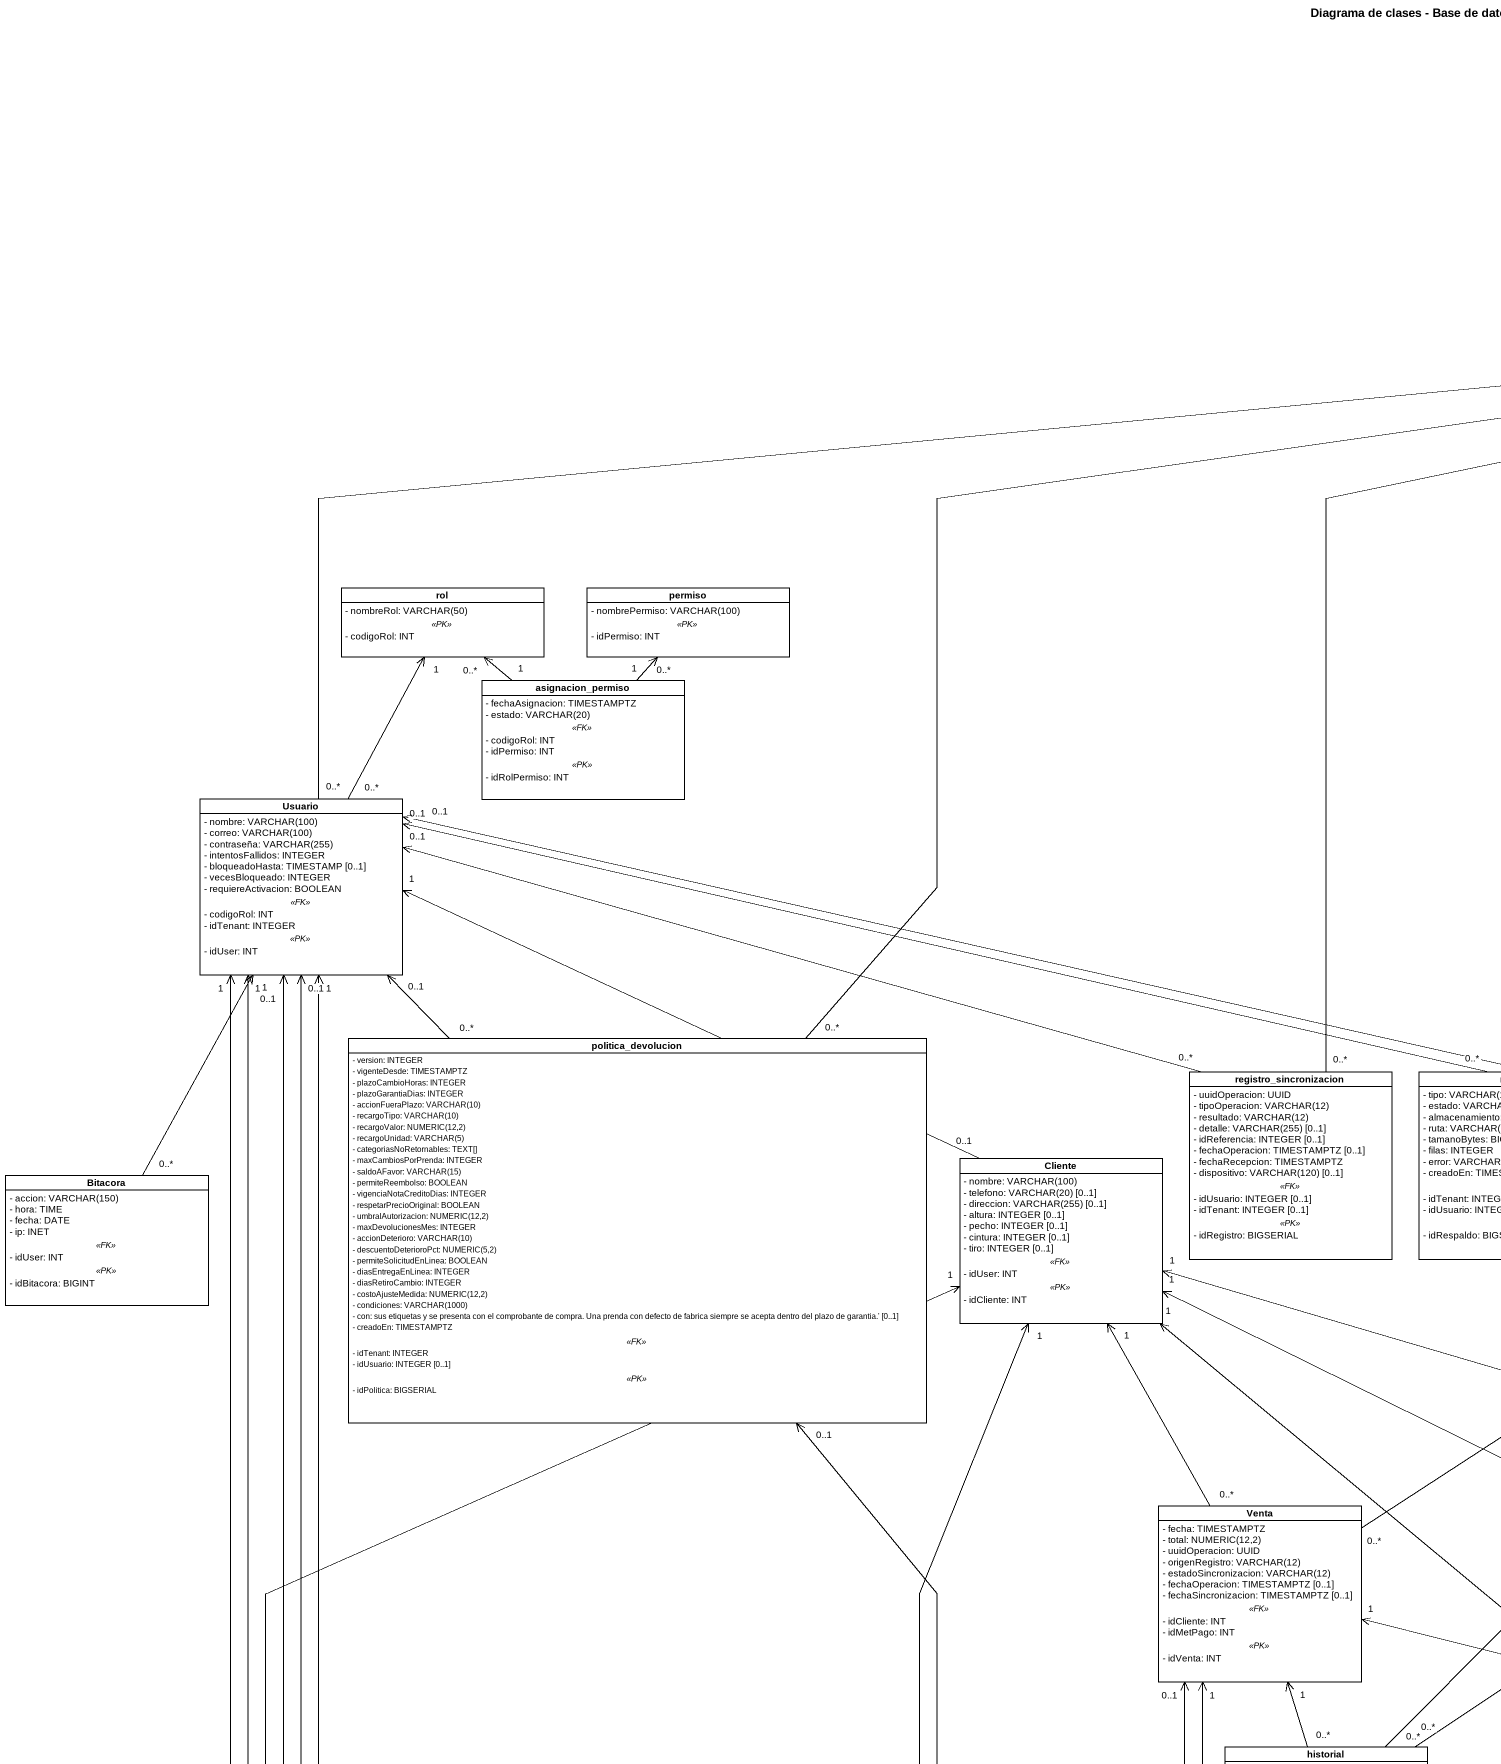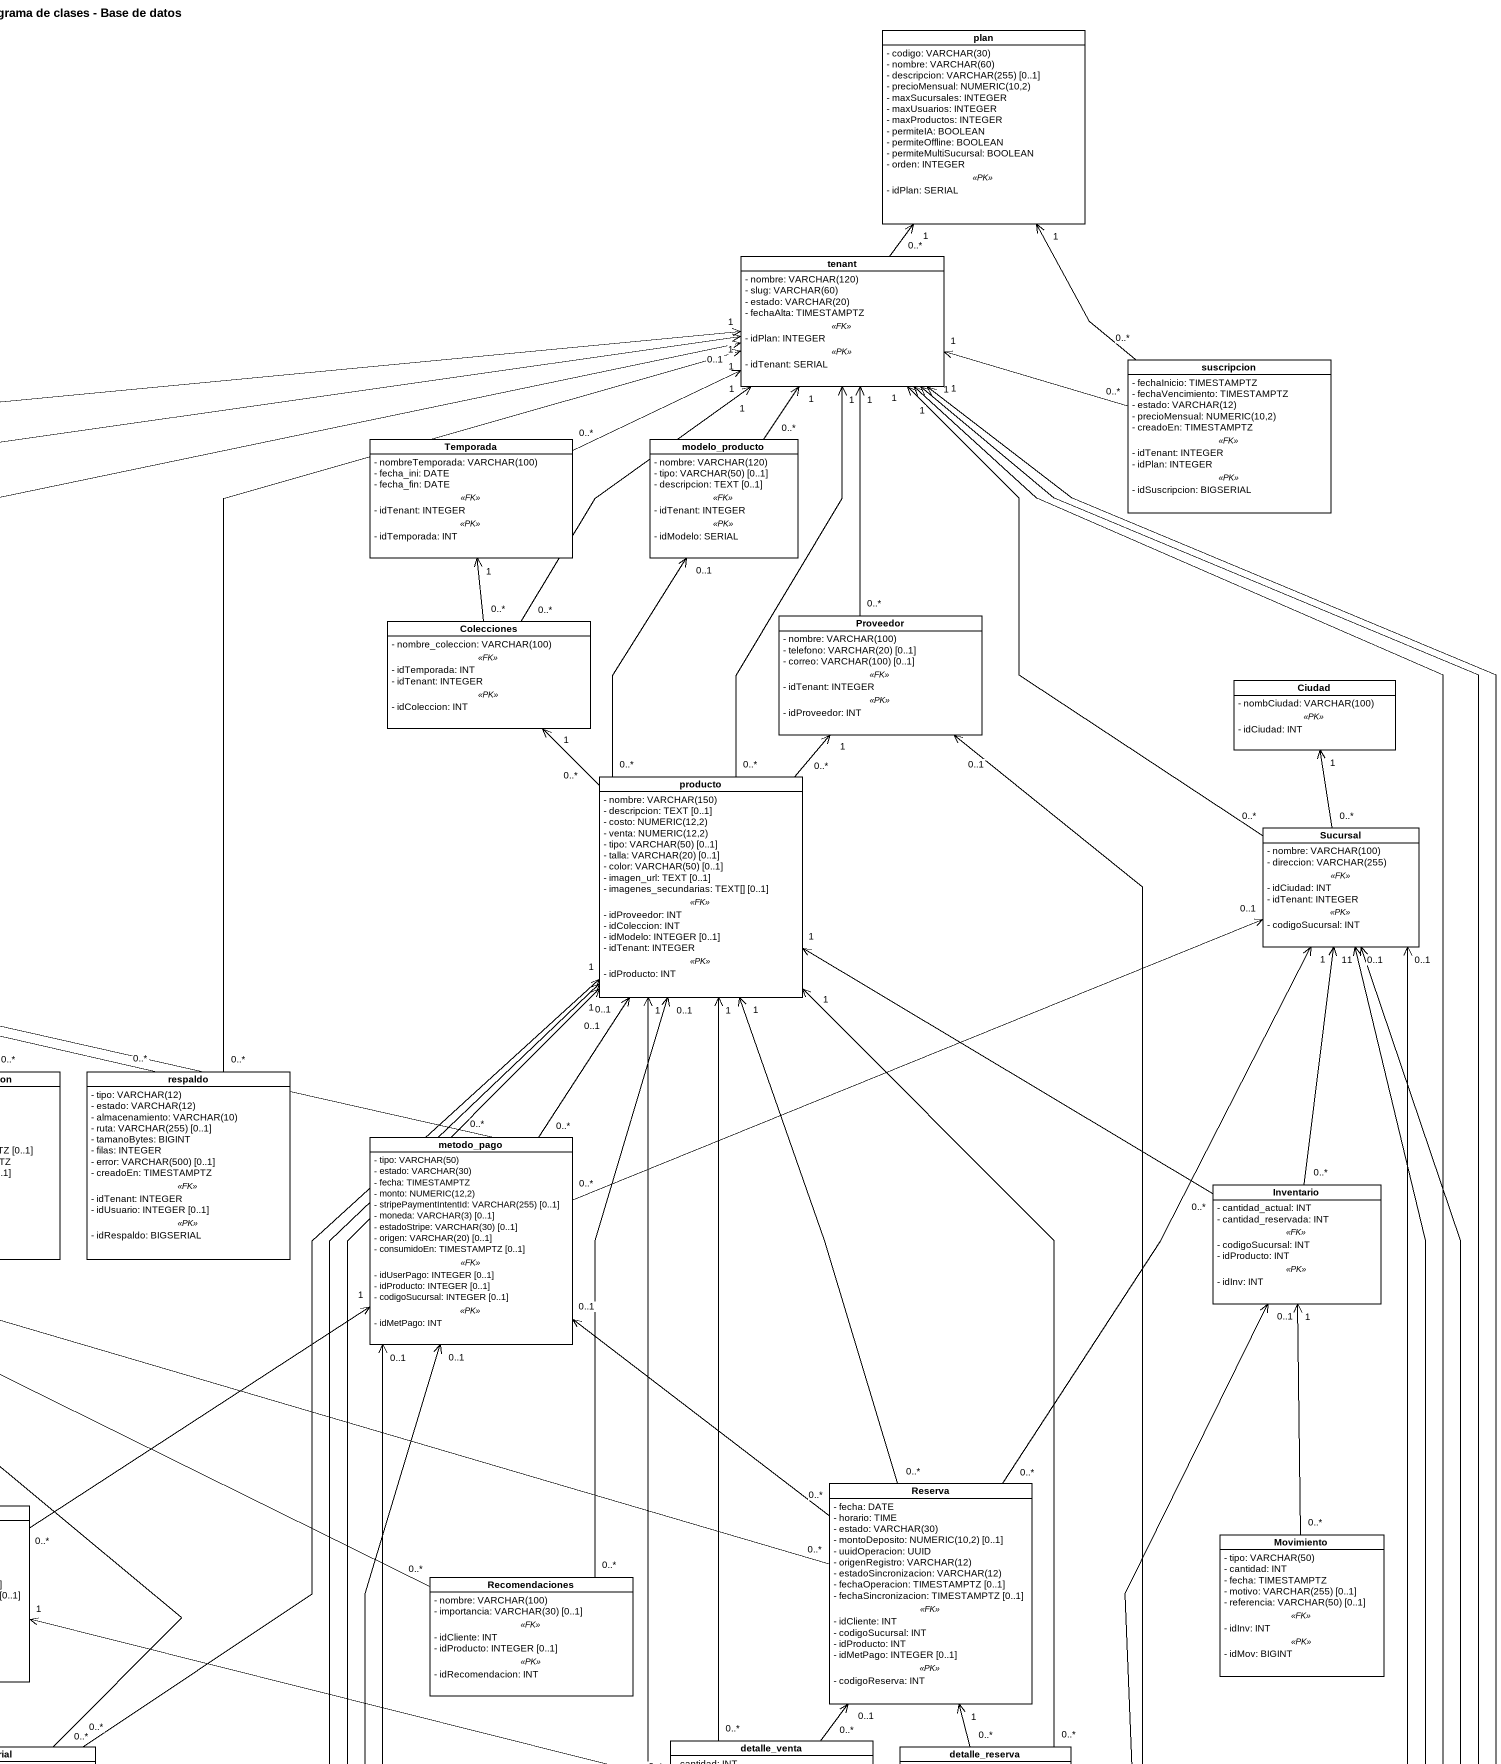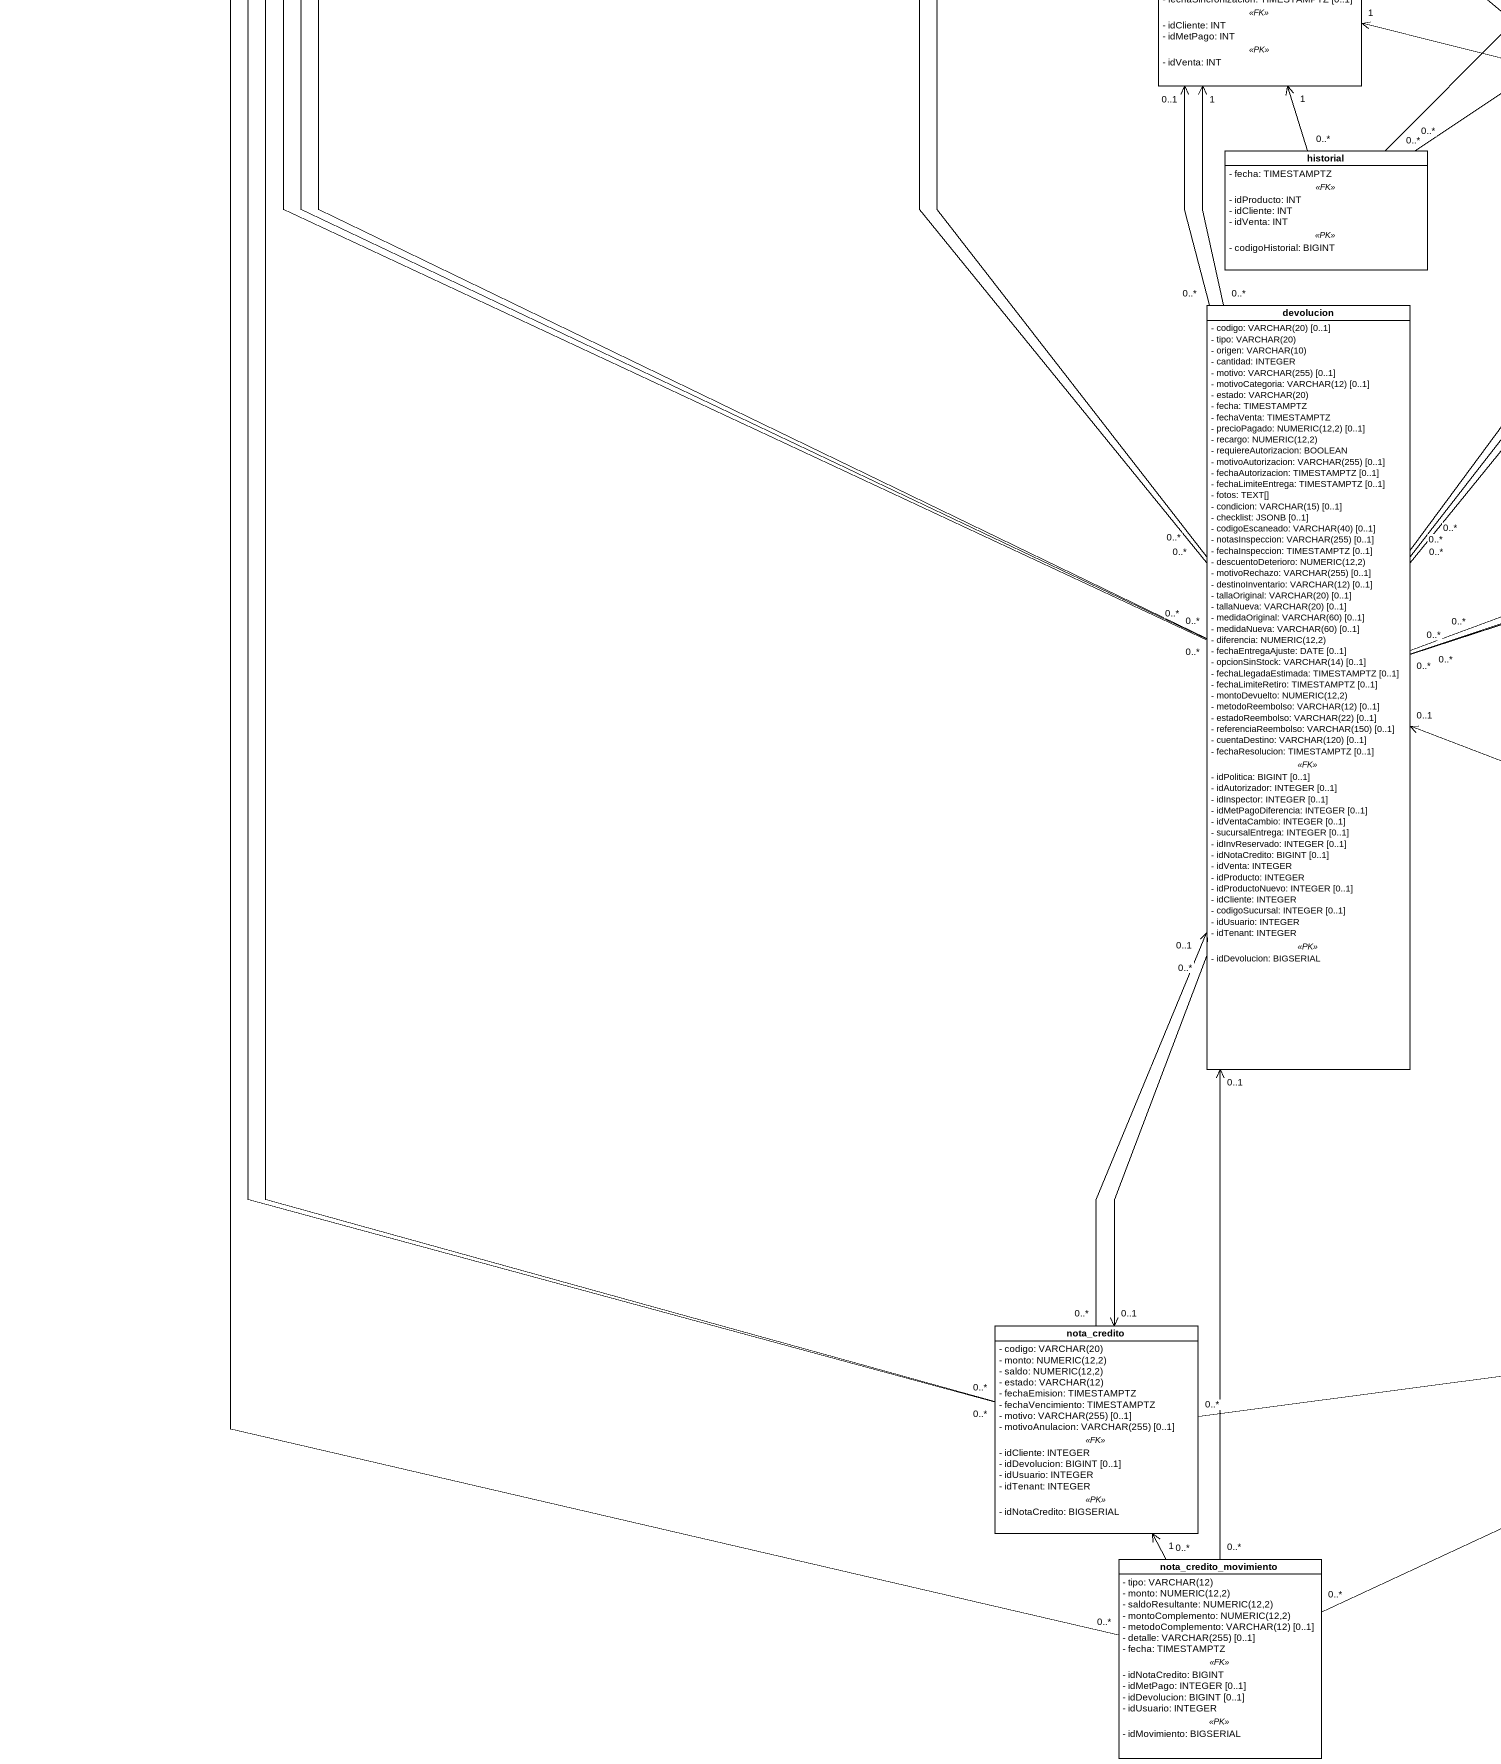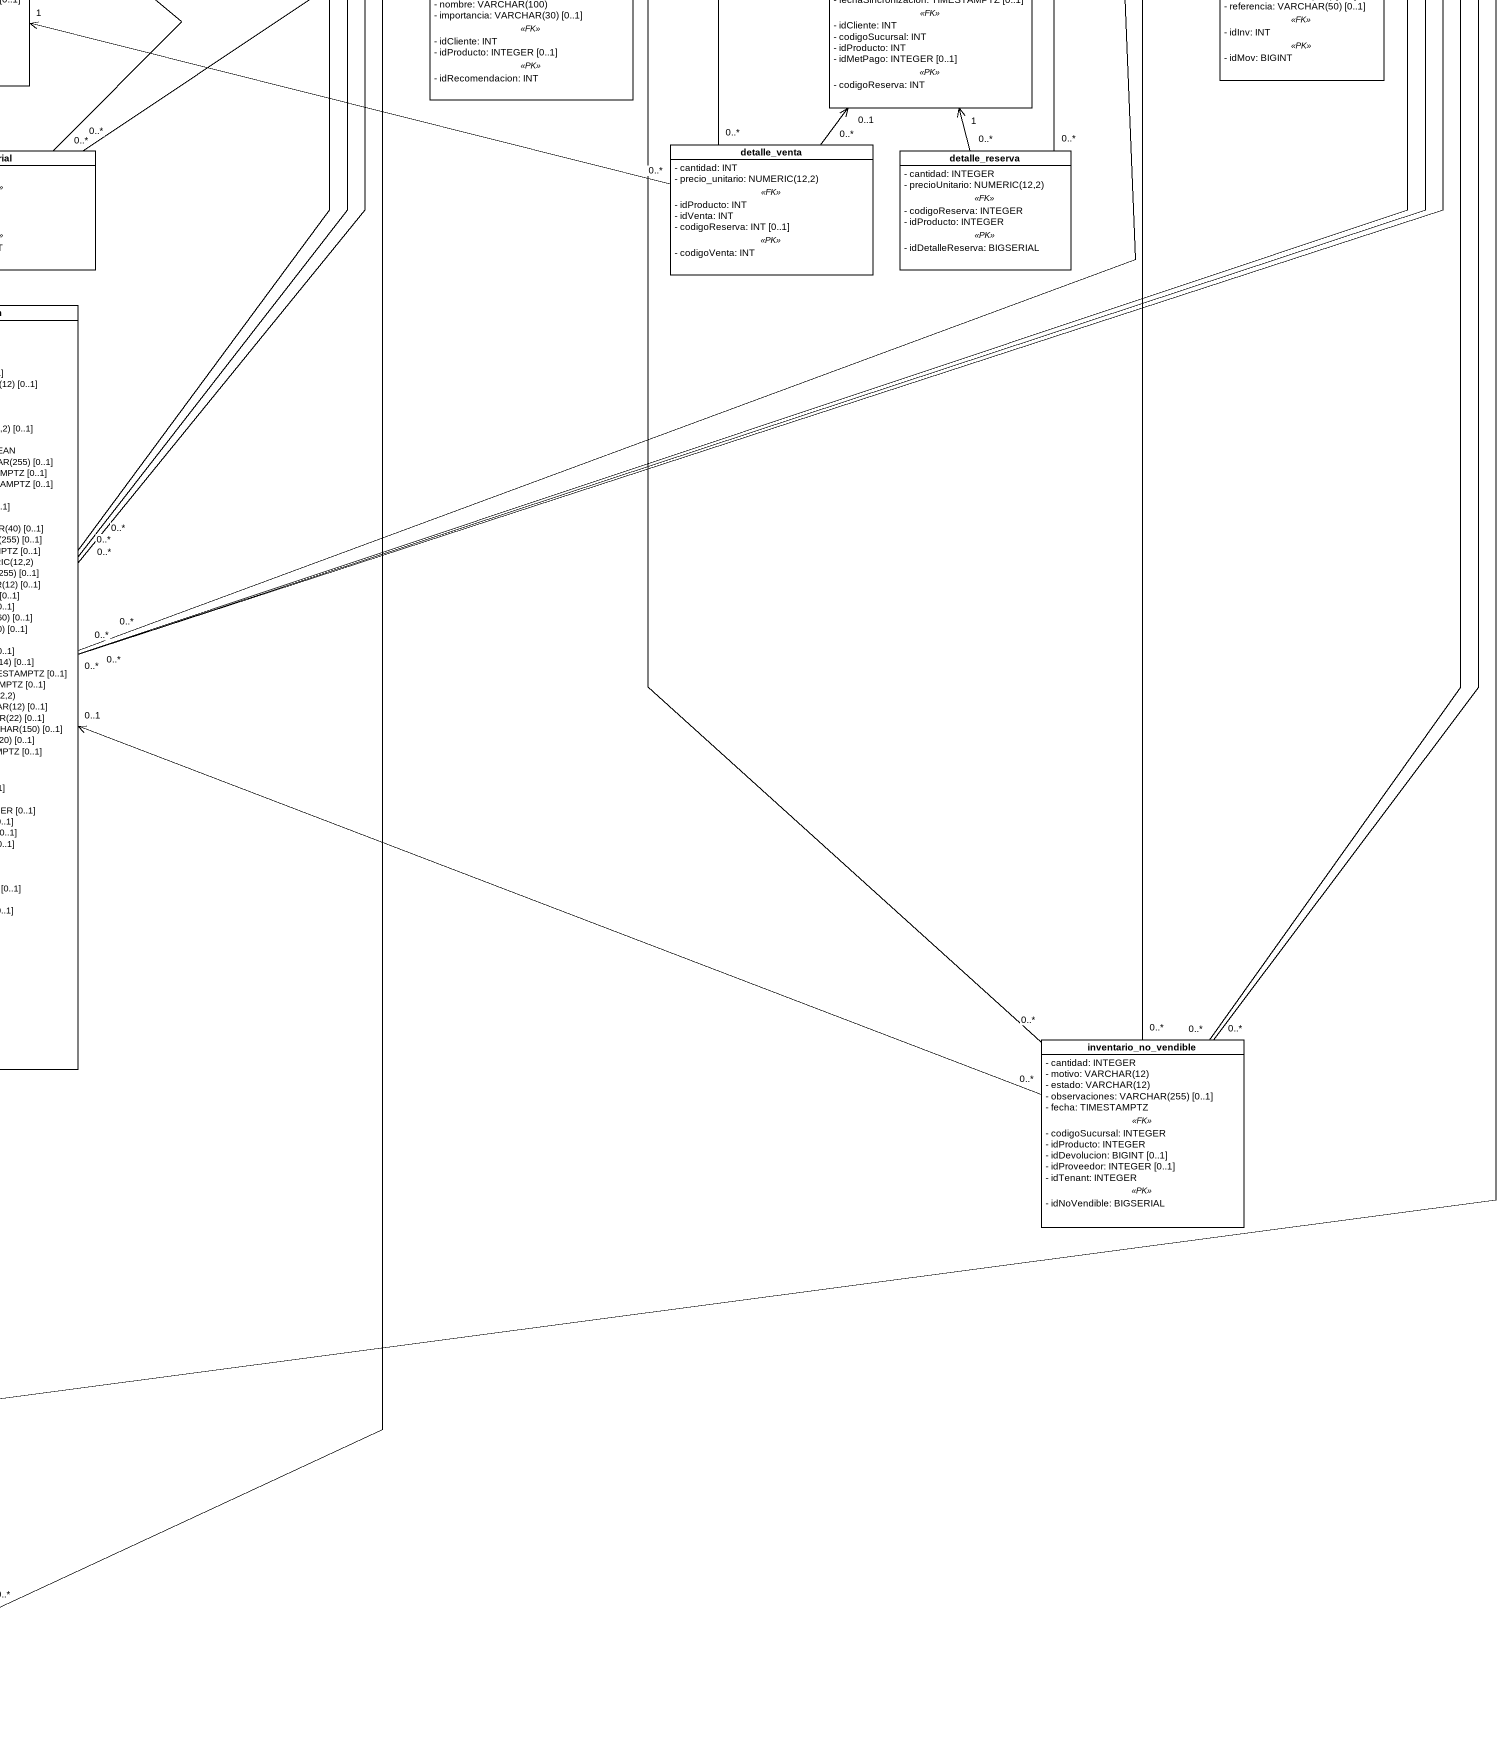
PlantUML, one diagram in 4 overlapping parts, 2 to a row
@startuml
title Diagrama de clases - Base de datos
hide circle
hide empty members
skinparam classAttributeIconSize 0
class plan {
  {field} - codigo: VARCHAR(30)
  {field} - nombre: VARCHAR(60)
  {field} - descripcion: VARCHAR(255) [0..1]
  {field} - precioMensual: NUMERIC(10,2)
  - maxSucursales: INTEGER
  - maxUsuarios: INTEGER
  - maxProductos: INTEGER
  - permiteIA: BOOLEAN
  - permiteOffline: BOOLEAN
  - permiteMultiSucursal: BOOLEAN
  - orden: INTEGER
  .. <<PK>> ..
  - idPlan: SERIAL
}
class tenant {
  {field} - nombre: VARCHAR(120)
  {field} - slug: VARCHAR(60)
  {field} - estado: VARCHAR(20)
  - fechaAlta: TIMESTAMPTZ
  .. <<FK>> ..
  - idPlan: INTEGER
  .. <<PK>> ..
  - idTenant: SERIAL
}
class suscripcion {
  - fechaInicio: TIMESTAMPTZ
  - fechaVencimiento: TIMESTAMPTZ
  {field} - estado: VARCHAR(12)
  {field} - precioMensual: NUMERIC(10,2)
  - creadoEn: TIMESTAMPTZ
  .. <<FK>> ..
  - idTenant: INTEGER
  - idPlan: INTEGER
  .. <<PK>> ..
  - idSuscripcion: BIGSERIAL
}
class Temporada {
  {field} - nombreTemporada: VARCHAR(100)
  - fecha_ini: DATE
  - fecha_fin: DATE
  .. <<FK>> ..
  - idTenant: INTEGER
  .. <<PK>> ..
  - idTemporada: INT
}
class modelo_producto {
  {field} - nombre: VARCHAR(120)
  {field} - tipo: VARCHAR(50) [0..1]
  - descripcion: TEXT [0..1]
  .. <<FK>> ..
  - idTenant: INTEGER
  .. <<PK>> ..
  - idModelo: SERIAL
}
class rol {
  {field} - nombreRol: VARCHAR(50)
  .. <<PK>> ..
  - codigoRol: INT
}
class permiso {
  {field} - nombrePermiso: VARCHAR(100)
  .. <<PK>> ..
  - idPermiso: INT
}
class Proveedor {
  {field} - nombre: VARCHAR(100)
  {field} - telefono: VARCHAR(20) [0..1]
  {field} - correo: VARCHAR(100) [0..1]
  .. <<FK>> ..
  - idTenant: INTEGER
  .. <<PK>> ..
  - idProveedor: INT
}
class Colecciones {
  {field} - nombre_coleccion: VARCHAR(100)
  .. <<FK>> ..
  - idTemporada: INT
  - idTenant: INTEGER
  .. <<PK>> ..
  - idColeccion: INT
}
class asignacion_permiso {
  - fechaAsignacion: TIMESTAMPTZ
  {field} - estado: VARCHAR(20)
  .. <<FK>> ..
  - codigoRol: INT
  - idPermiso: INT
  .. <<PK>> ..
  - idRolPermiso: INT
}
class Ciudad {
  {field} - nombCiudad: VARCHAR(100)
  .. <<PK>> ..
  - idCiudad: INT
}
class producto {
  {field} - nombre: VARCHAR(150)
  - descripcion: TEXT [0..1]
  {field} - costo: NUMERIC(12,2)
  {field} - venta: NUMERIC(12,2)
  {field} - tipo: VARCHAR(50) [0..1]
  {field} - talla: VARCHAR(20) [0..1]
  {field} - color: VARCHAR(50) [0..1]
  - imagen_url: TEXT [0..1]
  - imagenes_secundarias: TEXT[] [0..1]
  .. <<FK>> ..
  - idProveedor: INT
  - idColeccion: INT
  - idModelo: INTEGER [0..1]
  - idTenant: INTEGER
  .. <<PK>> ..
  - idProducto: INT
}
class Usuario {
  {field} - nombre: VARCHAR(100)
  {field} - correo: VARCHAR(100)
  {field} - contraseña: VARCHAR(255)
  - intentosFallidos: INTEGER
  - bloqueadoHasta: TIMESTAMP [0..1]
  - vecesBloqueado: INTEGER
  - requiereActivacion: BOOLEAN
  .. <<FK>> ..
  - codigoRol: INT
  - idTenant: INTEGER
  .. <<PK>> ..
  - idUser: INT
}
class Sucursal {
  {field} - nombre: VARCHAR(100)
  {field} - direccion: VARCHAR(255)
  .. <<FK>> ..
  - idCiudad: INT
  - idTenant: INTEGER
  .. <<PK>> ..
  - codigoSucursal: INT
}
class politica_devolucion {
  - version: INTEGER
  - vigenteDesde: TIMESTAMPTZ
  - plazoCambioHoras: INTEGER
  - plazoGarantiaDias: INTEGER
  {field} - accionFueraPlazo: VARCHAR(10)
  {field} - recargoTipo: VARCHAR(10)
  {field} - recargoValor: NUMERIC(12,2)
  {field} - recargoUnidad: VARCHAR(5)
  - categoriasNoRetornables: TEXT[]
  - maxCambiosPorPrenda: INTEGER
  {field} - saldoAFavor: VARCHAR(15)
  - permiteReembolso: BOOLEAN
  - vigenciaNotaCreditoDias: INTEGER
  - respetarPrecioOriginal: BOOLEAN
  {field} - umbralAutorizacion: NUMERIC(12,2)
  - maxDevolucionesMes: INTEGER
  {field} - accionDeterioro: VARCHAR(10)
  {field} - descuentoDeterioroPct: NUMERIC(5,2)
  - permiteSolicitudEnLinea: BOOLEAN
  - diasEntregaEnLinea: INTEGER
  - diasRetiroCambio: INTEGER
  {field} - costoAjusteMedida: NUMERIC(12,2)
  {field} - condiciones: VARCHAR(1000)
  - con: sus etiquetas y se presenta con el comprobante de compra. Una prenda con defecto de fabrica siempre se acepta dentro del plazo de garantia.' [0..1]
  - creadoEn: TIMESTAMPTZ
  .. <<FK>> ..
  - idTenant: INTEGER
  - idUsuario: INTEGER [0..1]
  .. <<PK>> ..
  - idPolitica: BIGSERIAL
}
class registro_sincronizacion {
  - uuidOperacion: UUID
  {field} - tipoOperacion: VARCHAR(12)
  {field} - resultado: VARCHAR(12)
  {field} - detalle: VARCHAR(255) [0..1]
  - idReferencia: INTEGER [0..1]
  - fechaOperacion: TIMESTAMPTZ [0..1]
  - fechaRecepcion: TIMESTAMPTZ
  {field} - dispositivo: VARCHAR(120) [0..1]
  .. <<FK>> ..
  - idUsuario: INTEGER [0..1]
  - idTenant: INTEGER [0..1]
  .. <<PK>> ..
  - idRegistro: BIGSERIAL
}
class respaldo {
  {field} - tipo: VARCHAR(12)
  {field} - estado: VARCHAR(12)
  {field} - almacenamiento: VARCHAR(10)
  {field} - ruta: VARCHAR(255) [0..1]
  - tamanoBytes: BIGINT
  - filas: INTEGER
  {field} - error: VARCHAR(500) [0..1]
  - creadoEn: TIMESTAMPTZ
  .. <<FK>> ..
  - idTenant: INTEGER
  - idUsuario: INTEGER [0..1]
  .. <<PK>> ..
  - idRespaldo: BIGSERIAL
}
class Bitacora {
  {field} - accion: VARCHAR(150)
  - hora: TIME
  - fecha: DATE
  - ip: INET
  .. <<FK>> ..
  - idUser: INT
  .. <<PK>> ..
  - idBitacora: BIGINT
}
class Cliente {
  {field} - nombre: VARCHAR(100)
  {field} - telefono: VARCHAR(20) [0..1]
  {field} - direccion: VARCHAR(255) [0..1]
  - altura: INTEGER [0..1]
  - pecho: INTEGER [0..1]
  - cintura: INTEGER [0..1]
  - tiro: INTEGER [0..1]
  .. <<FK>> ..
  - idUser: INT
  .. <<PK>> ..
  - idCliente: INT
}
class metodo_pago {
  {field} - tipo: VARCHAR(50)
  {field} - estado: VARCHAR(30)
  - fecha: TIMESTAMPTZ
  {field} - monto: NUMERIC(12,2)
  {field} - stripePaymentIntentId: VARCHAR(255) [0..1]
  {field} - moneda: VARCHAR(3) [0..1]
  {field} - estadoStripe: VARCHAR(30) [0..1]
  {field} - origen: VARCHAR(20) [0..1]
  - consumidoEn: TIMESTAMPTZ [0..1]
  .. <<FK>> ..
  - idUserPago: INTEGER [0..1]
  - idProducto: INTEGER [0..1]
  - codigoSucursal: INTEGER [0..1]
  .. <<PK>> ..
  - idMetPago: INT
}
class Inventario {
  - cantidad_actual: INT
  - cantidad_reservada: INT
  .. <<FK>> ..
  - codigoSucursal: INT
  - idProducto: INT
  .. <<PK>> ..
  - idInv: INT
}
class Reserva {
  - fecha: DATE
  - horario: TIME
  {field} - estado: VARCHAR(30)
  {field} - montoDeposito: NUMERIC(10,2) [0..1]
  - uuidOperacion: UUID
  {field} - origenRegistro: VARCHAR(12)
  {field} - estadoSincronizacion: VARCHAR(12)
  - fechaOperacion: TIMESTAMPTZ [0..1]
  - fechaSincronizacion: TIMESTAMPTZ [0..1]
  .. <<FK>> ..
  - idCliente: INT
  - codigoSucursal: INT
  - idProducto: INT
  - idMetPago: INTEGER [0..1]
  .. <<PK>> ..
  - codigoReserva: INT
}
class Venta {
  - fecha: TIMESTAMPTZ
  {field} - total: NUMERIC(12,2)
  - uuidOperacion: UUID
  {field} - origenRegistro: VARCHAR(12)
  {field} - estadoSincronizacion: VARCHAR(12)
  - fechaOperacion: TIMESTAMPTZ [0..1]
  - fechaSincronizacion: TIMESTAMPTZ [0..1]
  .. <<FK>> ..
  - idCliente: INT
  - idMetPago: INT
  .. <<PK>> ..
  - idVenta: INT
}
class Movimiento {
  {field} - tipo: VARCHAR(50)
  - cantidad: INT
  - fecha: TIMESTAMPTZ
  {field} - motivo: VARCHAR(255) [0..1]
  {field} - referencia: VARCHAR(50) [0..1]
  .. <<FK>> ..
  - idInv: INT
  .. <<PK>> ..
  - idMov: BIGINT
}
class Recomendaciones {
  {field} - nombre: VARCHAR(100)
  {field} - importancia: VARCHAR(30) [0..1]
  .. <<FK>> ..
  - idCliente: INT
  - idProducto: INTEGER [0..1]
  .. <<PK>> ..
  - idRecomendacion: INT
}
class historial {
  - fecha: TIMESTAMPTZ
  .. <<FK>> ..
  - idProducto: INT
  - idCliente: INT
  - idVenta: INT
  .. <<PK>> ..
  - codigoHistorial: BIGINT
}
class detalle_venta {
  - cantidad: INT
  {field} - precio_unitario: NUMERIC(12,2)
  .. <<FK>> ..
  - idProducto: INT
  - idVenta: INT
  - codigoReserva: INT [0..1]
  .. <<PK>> ..
  - codigoVenta: INT
}
class detalle_reserva {
  - cantidad: INTEGER
  {field} - precioUnitario: NUMERIC(12,2)
  .. <<FK>> ..
  - codigoReserva: INTEGER
  - idProducto: INTEGER
  .. <<PK>> ..
  - idDetalleReserva: BIGSERIAL
}
class devolucion {
  {field} - codigo: VARCHAR(20) [0..1]
  {field} - tipo: VARCHAR(20)
  {field} - origen: VARCHAR(10)
  - cantidad: INTEGER
  {field} - motivo: VARCHAR(255) [0..1]
  {field} - motivoCategoria: VARCHAR(12) [0..1]
  {field} - estado: VARCHAR(20)
  - fecha: TIMESTAMPTZ
  - fechaVenta: TIMESTAMPTZ
  {field} - precioPagado: NUMERIC(12,2) [0..1]
  {field} - recargo: NUMERIC(12,2)
  - requiereAutorizacion: BOOLEAN
  {field} - motivoAutorizacion: VARCHAR(255) [0..1]
  - fechaAutorizacion: TIMESTAMPTZ [0..1]
  - fechaLimiteEntrega: TIMESTAMPTZ [0..1]
  - fotos: TEXT[]
  {field} - condicion: VARCHAR(15) [0..1]
  - checklist: JSONB [0..1]
  {field} - codigoEscaneado: VARCHAR(40) [0..1]
  {field} - notasInspeccion: VARCHAR(255) [0..1]
  - fechaInspeccion: TIMESTAMPTZ [0..1]
  {field} - descuentoDeterioro: NUMERIC(12,2)
  {field} - motivoRechazo: VARCHAR(255) [0..1]
  {field} - destinoInventario: VARCHAR(12) [0..1]
  {field} - tallaOriginal: VARCHAR(20) [0..1]
  {field} - tallaNueva: VARCHAR(20) [0..1]
  {field} - medidaOriginal: VARCHAR(60) [0..1]
  {field} - medidaNueva: VARCHAR(60) [0..1]
  {field} - diferencia: NUMERIC(12,2)
  - fechaEntregaAjuste: DATE [0..1]
  {field} - opcionSinStock: VARCHAR(14) [0..1]
  - fechaLlegadaEstimada: TIMESTAMPTZ [0..1]
  - fechaLimiteRetiro: TIMESTAMPTZ [0..1]
  {field} - montoDevuelto: NUMERIC(12,2)
  {field} - metodoReembolso: VARCHAR(12) [0..1]
  {field} - estadoReembolso: VARCHAR(22) [0..1]
  {field} - referenciaReembolso: VARCHAR(150) [0..1]
  {field} - cuentaDestino: VARCHAR(120) [0..1]
  - fechaResolucion: TIMESTAMPTZ [0..1]
  .. <<FK>> ..
  - idPolitica: BIGINT [0..1]
  - idAutorizador: INTEGER [0..1]
  - idInspector: INTEGER [0..1]
  - idMetPagoDiferencia: INTEGER [0..1]
  - idVentaCambio: INTEGER [0..1]
  - sucursalEntrega: INTEGER [0..1]
  - idInvReservado: INTEGER [0..1]
  - idNotaCredito: BIGINT [0..1]
  - idVenta: INTEGER
  - idProducto: INTEGER
  - idProductoNuevo: INTEGER [0..1]
  - idCliente: INTEGER
  - codigoSucursal: INTEGER [0..1]
  - idUsuario: INTEGER
  - idTenant: INTEGER
  .. <<PK>> ..
  - idDevolucion: BIGSERIAL
}
class inventario_no_vendible {
  - cantidad: INTEGER
  {field} - motivo: VARCHAR(12)
  {field} - estado: VARCHAR(12)
  {field} - observaciones: VARCHAR(255) [0..1]
  - fecha: TIMESTAMPTZ
  .. <<FK>> ..
  - codigoSucursal: INTEGER
  - idProducto: INTEGER
  - idDevolucion: BIGINT [0..1]
  - idProveedor: INTEGER [0..1]
  - idTenant: INTEGER
  .. <<PK>> ..
  - idNoVendible: BIGSERIAL
}
class nota_credito {
  {field} - codigo: VARCHAR(20)
  {field} - monto: NUMERIC(12,2)
  {field} - saldo: NUMERIC(12,2)
  {field} - estado: VARCHAR(12)
  - fechaEmision: TIMESTAMPTZ
  - fechaVencimiento: TIMESTAMPTZ
  {field} - motivo: VARCHAR(255) [0..1]
  {field} - motivoAnulacion: VARCHAR(255) [0..1]
  .. <<FK>> ..
  - idCliente: INTEGER
  - idDevolucion: BIGINT [0..1]
  - idUsuario: INTEGER
  - idTenant: INTEGER
  .. <<PK>> ..
  - idNotaCredito: BIGSERIAL
}
class nota_credito_movimiento {
  {field} - tipo: VARCHAR(12)
  {field} - monto: NUMERIC(12,2)
  {field} - saldoResultante: NUMERIC(12,2)
  {field} - montoComplemento: NUMERIC(12,2)
  {field} - metodoComplemento: VARCHAR(12) [0..1]
  {field} - detalle: VARCHAR(255) [0..1]
  - fecha: TIMESTAMPTZ
  .. <<FK>> ..
  - idNotaCredito: BIGINT
  - idMetPago: INTEGER [0..1]
  - idDevolucion: BIGINT [0..1]
  - idUsuario: INTEGER
  .. <<PK>> ..
  - idMovimiento: BIGSERIAL
}
tenant "0..*" -up-> "1" plan
suscripcion "0..*" -up-> "1" plan
suscripcion "0..*" -left-> "1" tenant
Temporada "0..*" -right-> "1" tenant
modelo_producto "0..*" -up-> "1" tenant
Proveedor "0..*" -up-> "1" tenant
Colecciones "0..*" -up-> "1" tenant
Colecciones "0..*" -up-> "1" Temporada
asignacion_permiso "0..*" -up-> "1" rol
asignacion_permiso "0..*" -up-> "1" permiso
producto "0..*" -up-> "1" tenant
producto "0..*" -up-> "0..1" modelo_producto
producto "0..*" -up-> "1" Proveedor
producto "0..*" -up-> "1" Colecciones
Usuario "0..*" -right-> "1" tenant
Usuario "0..*" -up-> "1" rol
Sucursal "0..*" -up-> "1" tenant
Sucursal "0..*" -up-> "1" Ciudad
politica_devolucion "0..*" -right-> "1" tenant
politica_devolucion "0..*" -up-> "0..1" Usuario
registro_sincronizacion "0..*" -up-> "0..1" tenant
registro_sincronizacion "0..*" -left-> "0..1" Usuario
respaldo "0..*" -up-> "1" tenant
respaldo "0..*" -left-> "0..1" Usuario
Bitacora "0..*" -up-> "1" Usuario
Cliente "0..1" -left-> "1" Usuario
metodo_pago "0..*" -up-> "0..1" producto
metodo_pago "0..*" -left-> "0..1" Usuario
metodo_pago "0..*" -right-> "0..1" Sucursal
Inventario "0..*" -left-> "1" producto
Inventario "0..*" -up-> "1" Sucursal
Reserva "0..*" -up-> "1" producto
Reserva "0..*" -up-> "1" Sucursal
Reserva "0..*" -left-> "1" Cliente
Reserva "0..*" -up-> "0..1" metodo_pago
Venta "0..*" -up-> "1" Cliente
Venta "0..*" -up-> "1" metodo_pago
Movimiento "0..*" -up-> "1" Inventario
Recomendaciones "0..*" -up-> "0..1" producto
Recomendaciones "0..*" -left-> "1" Cliente
historial "0..*" -up-> "1" producto
historial "0..*" -up-> "1" Cliente
historial "0..*" -up-> "1" Venta
detalle_venta "0..*" -up-> "1" producto
detalle_venta "0..*" -up-> "0..1" Reserva
detalle_venta "0..*" -left-> "1" Venta
detalle_reserva "0..*" -up-> "1" producto
detalle_reserva "0..*" -up-> "1" Reserva
devolucion "0..*" -up-> "1" tenant
devolucion "0..*" -up-> "1" producto
devolucion "0..*" -up-> "0..1" producto
devolucion "0..*" -up-> "1" Usuario
devolucion "0..*" -up-> "0..1" Usuario
devolucion "0..*" -up-> "0..1" Usuario
devolucion "0..*" -up-> "0..1" Sucursal
devolucion "0..*" -up-> "0..1" Sucursal
devolucion "0..*" -up-> "0..1" politica_devolucion
devolucion "0..*" -up-> "1" Cliente
devolucion "0..*" -up-> "0..1" metodo_pago
devolucion "0..*" -up-> "0..1" Inventario
devolucion "0..*" -up-> "1" Venta
devolucion "0..*" -up-> "0..1" Venta
devolucion "0..*" --> "0..1" nota_credito
inventario_no_vendible "0..*" -up-> "1" tenant
inventario_no_vendible "0..*" -up-> "0..1" Proveedor
inventario_no_vendible "0..*" -up-> "1" producto
inventario_no_vendible "0..*" -up-> "1" Sucursal
inventario_no_vendible "0..*" -left-> "0..1" devolucion
nota_credito "0..*" -up-> "1" tenant
nota_credito "0..*" -up-> "1" Usuario
nota_credito "0..*" -up-> "1" Cliente
nota_credito "0..*" -up-> "0..1" devolucion
nota_credito_movimiento "0..*" -up-> "1" Usuario
nota_credito_movimiento "0..*" -up-> "0..1" metodo_pago
nota_credito_movimiento "0..*" -up-> "0..1" devolucion
nota_credito_movimiento "0..*" -up-> "1" nota_credito
@enduml
